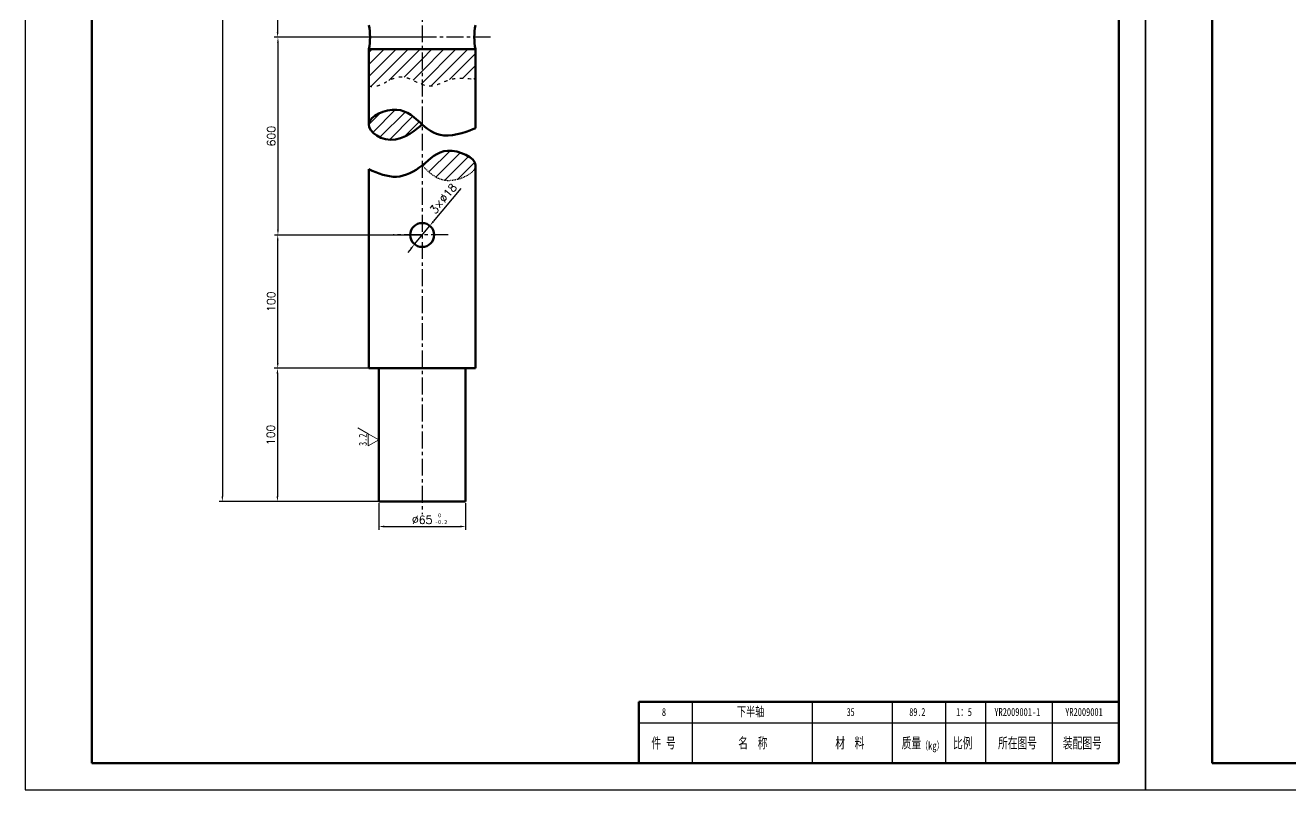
# Model space of a CAD drawing. Header units: millimetres. Extents: x -11803 to 14115, y -852 to 12275.
# Drawn here: x -11803 to -7058, y 6298 to 9166 of the extents above; entities that cross this region are included whole.
import ezdxf

# ---------------------------------------------------------------- set-up
doc = ezdxf.new("R2010")
doc.units = ezdxf.units.MM
for name, pattern in [('ACAD_ISO03W100', [30, 12, -18]), ('CENTERX2', [101.6, 63.5, -12.7, 12.7, -12.7]), ('EB_DASH', [6, 3, -3])]:
    doc.linetypes.add(name, pattern=pattern)
doc.layers.get('Defpoints').update_dxf_attribs({"lineweight": 0})
for name, color, linetype, lineweight in [('CAXA3', 7, 'Continuous', 25), ('CAXA4', 3, 'Continuous', 25), ('中心线', 1, 'CENTERX2', 25), ('粗实线', 7, 'Continuous', 50), ('边框线', 2, 'Continuous', 90)]:
    doc.layers.add(name, color=color, linetype=linetype, lineweight=lineweight)
doc.layers.add('细实线', color=125, linetype='Continuous')
doc.layers.add('虚线', color=4, linetype='ACAD_ISO03W100')
doc.styles.add('6', font='SIMFANG.TTF', dxfattribs={"width": 0.72})
doc.styles.get("Standard").update_dxf_attribs({"font": 'txt', "bigfont": 'gbcbig.shx'})
doc.styles.add('TXT', font='SIMFANG.TTF', dxfattribs={"width": 0.7})
doc.styles.add('UserTxtStyle80', font='SIMFANG.TTF', dxfattribs={"width": 0.667})
doc.styles.add('标准', font='SimSun.ttf', dxfattribs={"width": 0.667})
doc.dimstyles.new('Copy of ISO-25', dxfattribs={"dimtxt": 30, "dimasz": 20, "dimexe": 12.5, "dimexo": 6.25, "dimgap": 10, "dimtad": 1, "dimtxsty": 'Standard', "dimcen": 0, "dimadec": 0, "dimazin": 0, "dimtfac": 1, "dimtmove": 0, "dimatfit": 3, "dimfxl": 0, "dimtolj": 1, "dimtzin": 0, "dimarcsym": 0})
pattern_1 = [(45, (-63474.477, 601.016), (-22.45064, 22.45064), [])]

# ---------------------------------------------------------------- blocks, each defined once
blk = doc.blocks.new('*D198')
at = {"layer": 'Defpoints', "color": 0, "lineweight": 25}
for p in [(-10286.2, 8413.8), (-10343.5, 8344.4)]:
    blk.add_point(p, dxfattribs=at)
at = {"layer": '细实线', "color": 0, "lineweight": -2}
for p, q in [((-10170.4, 8554.1), (-10273.4, 8429.3)), ((-10343.5, 8344.4), (-10286.2, 8413.8)), ((-10356.2, 8329), (-10368.9, 8313.6))]:
    blk.add_line(p, q, dxfattribs=at)
at = {"layer": '细实线', "color": 0, "lineweight": 25}
for points in [[(-10276, 8431.4), (-10270.9, 8427.1), (-10286.2, 8413.8)], [(-10358.8, 8331.1), (-10353.6, 8326.9), (-10343.5, 8344.4)]]:
    blk.add_solid(points, dxfattribs=at)
at = {"layer": '细实线', "color": 0, "insert": (-10235.5, 8515.8), "char_height": 30, "attachment_point": 5, "rotation": 50.4681}
blk.add_mtext('\\A1;3×%%c18', dxfattribs=at)
blk = doc.blocks.new('*D206')
at = {"layer": 'Defpoints', "color": 0, "lineweight": 25}
for p in [(-10477.3, 7879.1), (-10857.6, 7379.1), (-10477.3, 7379.1)]:
    blk.add_point(p, dxfattribs=at)
at = {"layer": '细实线', "color": 0, "lineweight": -2}
for p, q in [((-10483.6, 7879.1), (-10870.1, 7879.1)), ((-10857.6, 7859.1), (-10857.6, 7399.1)), ((-10483.6, 7379.1), (-10870.1, 7379.1))]:
    blk.add_line(p, q, dxfattribs=at)
at = {"layer": '细实线', "color": 0, "lineweight": 25}
for points in [[(-10860.9, 7859.1), (-10854.3, 7859.1), (-10857.6, 7879.1)], [(-10860.9, 7399.1), (-10854.3, 7399.1), (-10857.6, 7379.1)]]:
    blk.add_solid(points, dxfattribs=at)
at = {"layer": '细实线', "color": 0, "insert": (-10882.6, 7629.1), "char_height": 30, "attachment_point": 5, "rotation": 90}
blk.add_mtext('\\A1;100', dxfattribs=at)
blk = doc.blocks.new('*D207')
at = {"layer": 'Defpoints', "color": 0, "lineweight": 25}
for p in [(-10856.5, 8379.1), (-10314.8, 8379.1), (-10514.8, 7879.1)]:
    blk.add_point(p, dxfattribs=at)
at = {"layer": '细实线', "color": 0, "lineweight": -2}
for p, q in [((-10321.1, 8379.1), (-10869, 8379.1)), ((-10856.5, 7899.1), (-10856.5, 8359.1)), ((-10521.1, 7879.1), (-10869, 7879.1))]:
    blk.add_line(p, q, dxfattribs=at)
at = {"layer": '细实线', "color": 0, "lineweight": 25}
for points in [[(-10859.8, 8359.1), (-10853.1, 8359.1), (-10856.5, 8379.1)], [(-10859.8, 7899.1), (-10853.1, 7899.1), (-10856.5, 7879.1)]]:
    blk.add_solid(points, dxfattribs=at)
at = {"layer": '细实线', "color": 0, "insert": (-10881.5, 8129.1), "char_height": 30, "attachment_point": 5, "rotation": 90}
blk.add_mtext('\\A1;100', dxfattribs=at)
blk = doc.blocks.new('*D208')
at = {"layer": 'Defpoints', "color": 0, "lineweight": 25}
for p in [(-10314.8, 9120.8), (-10855.7, 8379.1), (-10314.8, 8379.1)]:
    blk.add_point(p, dxfattribs=at)
at = {"layer": '细实线', "color": 0, "lineweight": -2}
for p, q in [((-10321.1, 9120.8), (-10868.2, 9120.8)), ((-10855.7, 9100.8), (-10855.7, 8399.1)), ((-10321.1, 8379.1), (-10868.2, 8379.1))]:
    blk.add_line(p, q, dxfattribs=at)
at = {"layer": '细实线', "color": 0, "lineweight": 25}
for points in [[(-10859, 9100.8), (-10852.4, 9100.8), (-10855.7, 9120.8)], [(-10859, 8399.1), (-10852.4, 8399.1), (-10855.7, 8379.1)]]:
    blk.add_solid(points, dxfattribs=at)
at = {"layer": '细实线', "color": 0, "insert": (-10880.7, 8750), "char_height": 30, "attachment_point": 5, "rotation": 90}
blk.add_mtext('\\A1;600', dxfattribs=at)
blk = doc.blocks.new('*D209')
at = {"layer": 'Defpoints', "color": 0, "lineweight": 25}
for p in [(-10314.8, 9912.5), (-10857, 9120.8), (-10315.4, 9120.8)]:
    blk.add_point(p, dxfattribs=at)
at = {"layer": '细实线', "color": 0, "lineweight": -2}
for p, q in [((-10321.1, 9912.5), (-10869.5, 9912.5)), ((-10857, 9892.5), (-10857, 9140.8)), ((-10321.7, 9120.8), (-10869.5, 9120.8))]:
    blk.add_line(p, q, dxfattribs=at)
at = {"layer": '细实线', "color": 0, "lineweight": 25}
for points in [[(-10860.3, 9892.5), (-10853.6, 9892.5), (-10857, 9912.5)], [(-10860.3, 9140.8), (-10853.6, 9140.8), (-10857, 9120.8)]]:
    blk.add_solid(points, dxfattribs=at)
at = {"layer": '细实线', "color": 0, "insert": (-10882, 9516.7), "char_height": 30, "attachment_point": 5, "rotation": 90}
blk.add_mtext('\\A1;600', dxfattribs=at)
blk = doc.blocks.new('*D210')
at = {"layer": 'Defpoints', "color": 0, "lineweight": 25}
for p in [(-10314.8, 11505.2), (-11064.1, 7379.1), (-10314.8, 7379.1)]:
    blk.add_point(p, dxfattribs=at)
at = {"layer": '细实线', "color": 0, "lineweight": -2}
for p, q in [((-10321.1, 11505.2), (-11076.6, 11505.2)), ((-11064.1, 11485.2), (-11064.1, 7399.1)), ((-10321.1, 7379.1), (-11076.6, 7379.1))]:
    blk.add_line(p, q, dxfattribs=at)
at = {"layer": '细实线', "color": 0, "lineweight": 25}
for points in [[(-11067.4, 11485.2), (-11060.8, 11485.2), (-11064.1, 11505.2)], [(-11067.4, 7399.1), (-11060.8, 7399.1), (-11064.1, 7379.1)]]:
    blk.add_solid(points, dxfattribs=at)
at = {"layer": '细实线', "color": 0, "insert": (-11089.1, 9442.2), "char_height": 30, "attachment_point": 5, "rotation": 90}
blk.add_mtext('\\A1;2260', dxfattribs=at)
blk = doc.blocks.new('*D211')
at = {"layer": 'Defpoints', "color": 0, "lineweight": 25}
for p in [(-10477.3, 7379.1), (-10152.3, 7379.1), (-10152.3, 7285.6)]:
    blk.add_point(p, dxfattribs=at)
at = {"layer": '细实线', "color": 0, "lineweight": -2}
for p, q in [((-10477.3, 7372.9), (-10477.3, 7273.1)), ((-10152.3, 7372.9), (-10152.3, 7273.1)), ((-10457.3, 7285.6), (-10172.3, 7285.6))]:
    blk.add_line(p, q, dxfattribs=at)
at = {"layer": '细实线', "color": 0, "lineweight": 25}
for points in [[(-10457.3, 7288.9), (-10457.3, 7282.2), (-10477.3, 7285.6)], [(-10172.3, 7288.9), (-10172.3, 7282.2), (-10152.3, 7285.6)]]:
    blk.add_solid(points, dxfattribs=at)
at = {"layer": '细实线', "color": 0, "insert": (-10314.8, 7310.6), "char_height": 30, "attachment_point": 5}
blk.add_mtext('\\A1;%%C65', dxfattribs=at)

msp = doc.modelspace()

# ---------------------------------------------------------------- hatches: boundary and pattern name
at = {"layer": '细实线'}
h = msp.add_hatch(dxfattribs=at)
h.set_pattern_fill('ANSI31', color=256, scale=10, style=0)
h.set_pattern_definition(pattern_1)
edge = h.paths.add_edge_path()
edge.add_spline(control_points=[(-10514.822, 8938.334), (-10476.236, 8926.146), (-10409.278, 9001.6), (-10342.515, 8954.606), (-10314.822, 8944.345)], knot_values=[0, 0, 0, 0, 24.27933447, 41.70108727, 41.70108727, 41.70108727, 41.70108727], degree=3, periodic=0)
edge.add_line((-10314.822, 8944.345), (-10314.822, 9075.792))
edge.add_line((-10314.822, 9075.792), (-10514.822, 9075.792))
edge.add_line((-10514.822, 9075.792), (-10514.822, 8938.334))
h = msp.add_hatch(dxfattribs=at)
h.set_pattern_fill('ANSI31', color=256, scale=10, style=0)
h.set_pattern_definition(pattern_1)
edge = h.paths.add_edge_path()
edge.add_line((-10314.822, 9075.792), (-10314.822, 8944.345))
edge.add_spline(control_points=[(-10314.822, 8944.345), (-10305.185, 8940.774), (-10270.101, 8931.885), (-10205.773, 8975.468), (-10147.168, 8966.642), (-10114.822, 8962.739)], knot_values=[41.70108727, 41.70108727, 41.70108727, 41.70108727, 47.76418713, 63.82863726, 82.7570221, 82.7570221, 82.7570221, 82.7570221], degree=3, periodic=0)
edge.add_line((-10114.822, 8962.739), (-10114.822, 9075.792))
edge.add_line((-10114.822, 9075.792), (-10314.822, 9075.792))
h = msp.add_hatch(dxfattribs=at)
h.set_pattern_fill('ANSI31', color=256, scale=10, style=0)
h.set_pattern_definition(pattern_1)
edge = h.paths.add_edge_path()
edge.add_spline(control_points=[(-10328.601, 8806.467), (-10336.574, 8813.596), (-10344.685, 8820.599), (-10353.262, 8826.814)], knot_values=[240.59703654, 240.59703654, 240.59703654, 240.59703654, 273.40476891, 273.40476891, 273.40476891, 273.40476891], weights=[1, 1, 1, 1], degree=3, periodic=0)
edge.add_spline(control_points=[(-10353.262, 8826.814), (-10358.98, 8830.957), (-10364.904, 8834.751), (-10371.133, 8837.998)], knot_values=[273.40476891, 273.40476891, 273.40476891, 273.40476891, 295.2765905, 295.2765905, 295.2765905, 295.2765905], weights=[1, 1, 1, 1], degree=3, periodic=0)
edge.add_spline(control_points=[(-10371.133, 8837.998), (-10375.804, 8840.434), (-10380.646, 8842.562), (-10385.701, 8844.301)], knot_values=[295.2765905, 295.2765905, 295.2765905, 295.2765905, 311.68045668, 311.68045668, 311.68045668, 311.68045668], weights=[1, 1, 1, 1], degree=3, periodic=0)
edge.add_spline(control_points=[(-10385.701, 8844.301), (-10389.07, 8845.46), (-10392.533, 8846.446), (-10396.103, 8847.234)], knot_values=[311.68045668, 311.68045668, 311.68045668, 311.68045668, 322.61636748, 322.61636748, 322.61636748, 322.61636748], weights=[1, 1, 1, 1], degree=3, periodic=0)
edge.add_spline(control_points=[(-10396.103, 8847.234), (-10399.673, 8848.023), (-10403.349, 8848.613), (-10407.143, 8848.982)], knot_values=[322.61636748, 322.61636748, 322.61636748, 322.61636748, 333.55227827, 333.55227827, 333.55227827, 333.55227827], weights=[1, 1, 1, 1], degree=3, periodic=0)
edge.add_spline(control_points=[(-10407.143, 8848.982), (-10408.206, 8849.085), (-10412.034, 8849.391), (-10415.983, 8849.468), (-10418.87, 8849.411)], knot_values=[333.55227827, 333.55227827, 333.55227827, 333.55227827, 336.6154919, 344.48818906, 344.48818906, 344.48818906, 344.48818906], weights=[1, 1, 1, 1, 1], degree=3, periodic=0)
edge.add_spline(control_points=[(-10418.87, 8849.411), (-10424.886, 8849.293), (-10431.094, 8848.687), (-10437.323, 8847.651)], knot_values=[344.48818906, 344.48818906, 344.48818906, 344.48818906, 360.89205525, 360.89205525, 360.89205525, 360.89205525], weights=[1, 1, 1, 1], degree=3, periodic=0)
edge.add_spline(control_points=[(-10437.323, 8847.651), (-10441.476, 8846.96), (-10445.638, 8846.077), (-10449.759, 8845.021)], knot_values=[360.89205525, 360.89205525, 360.89205525, 360.89205525, 371.82796604, 371.82796604, 371.82796604, 371.82796604], weights=[1, 1, 1, 1], degree=3, periodic=0)
edge.add_spline(control_points=[(-10449.759, 8845.021), (-10453.88, 8843.965), (-10457.959, 8842.734), (-10461.947, 8841.347)], knot_values=[371.82796604, 371.82796604, 371.82796604, 371.82796604, 382.76387683, 382.76387683, 382.76387683, 382.76387683], weights=[1, 1, 1, 1], degree=3, periodic=0)
edge.add_spline(control_points=[(-10461.947, 8841.347), (-10467.928, 8839.265), (-10473.703, 8836.83), (-10479.101, 8834.098)], knot_values=[382.76387683, 382.76387683, 382.76387683, 382.76387683, 399.16774302, 399.16774302, 399.16774302, 399.16774302], weights=[1, 1, 1, 1], degree=3, periodic=0)
edge.add_spline(control_points=[(-10479.101, 8834.098), (-10482.699, 8832.278), (-10486.129, 8830.325), (-10489.341, 8828.258)], knot_values=[399.16774302, 399.16774302, 399.16774302, 399.16774302, 410.10365381, 410.10365381, 410.10365381, 410.10365381], weights=[1, 1, 1, 1], degree=3, periodic=0)
edge.add_spline(control_points=[(-10489.341, 8828.258), (-10492.553, 8826.191), (-10495.546, 8824.009), (-10498.271, 8821.73)], knot_values=[410.10365381, 410.10365381, 410.10365381, 410.10365381, 421.0395646, 421.0395646, 421.0395646, 421.0395646], weights=[1, 1, 1, 1], degree=3, periodic=0)
edge.add_spline(control_points=[(-10498.271, 8821.73), (-10500.995, 8819.451), (-10503.45, 8817.074), (-10505.586, 8814.617)], knot_values=[421.0395646, 421.0395646, 421.0395646, 421.0395646, 431.97547539, 431.97547539, 431.97547539, 431.97547539], weights=[1, 1, 1, 1], degree=3, periodic=0)
edge.add_spline(control_points=[(-10505.586, 8814.617), (-10507.188, 8812.774), (-10508.609, 8810.886), (-10509.83, 8808.959)], knot_values=[431.97547539, 431.97547539, 431.97547539, 431.97547539, 440.17740849, 440.17740849, 440.17740849, 440.17740849], weights=[1, 1, 1, 1], degree=3, periodic=0)
edge.add_spline(control_points=[(-10509.83, 8808.959), (-10510.644, 8807.675), (-10511.368, 8806.374), (-10511.997, 8805.058)], knot_values=[440.17740849, 440.17740849, 440.17740849, 440.17740849, 445.64536388, 445.64536388, 445.64536388, 445.64536388], weights=[1, 1, 1, 1], degree=3, periodic=0)
edge.add_spline(control_points=[(-10511.997, 8805.058), (-10512.626, 8803.742), (-10513.158, 8802.411), (-10513.589, 8801.068)], knot_values=[445.64536388, 445.64536388, 445.64536388, 445.64536388, 451.11331928, 451.11331928, 451.11331928, 451.11331928], weights=[1, 1, 1, 1], degree=3, periodic=0)
edge.add_spline(control_points=[(-10513.589, 8801.068), (-10514.02, 8799.724), (-10514.349, 8798.368), (-10514.569, 8797.001)], knot_values=[451.11331928, 451.11331928, 451.11331928, 451.11331928, 456.58127467, 456.58127467, 456.58127467, 456.58127467], weights=[1, 1, 1, 1], degree=3, periodic=0)
edge.add_spline(control_points=[(-10514.569, 8797.001), (-10514.683, 8796.298), (-10514.847, 8794.926), (-10514.9, 8793.544), (-10514.9, 8792.872)], knot_values=[456.58127467, 456.58127467, 456.58127467, 456.58127467, 459.39556865, 462.04923007, 462.04923007, 462.04923007, 462.04923007], weights=[1, 1, 1, 1, 1], degree=3, periodic=0)
edge.add_line((-10514.822, 8794.767), (-10514.822, 8790.838))
edge.add_spline(control_points=[(-10514.822, 8790.838), (-10514.768, 8790.126), (-10514.687, 8789.413), (-10514.577, 8788.699)], knot_values=[464.71934418, 464.71934418, 464.71934418, 464.71934418, 467.51718546, 467.51718546, 467.51718546, 467.51718546], weights=[1, 1, 1, 1], degree=3, periodic=0)
edge.add_spline(control_points=[(-10514.577, 8788.699), (-10514.364, 8787.304), (-10514.047, 8785.905), (-10513.631, 8784.509)], knot_values=[467.51718546, 467.51718546, 467.51718546, 467.51718546, 472.98514086, 472.98514086, 472.98514086, 472.98514086], weights=[1, 1, 1, 1], degree=3, periodic=0)
edge.add_spline(control_points=[(-10513.631, 8784.509), (-10513.215, 8783.112), (-10512.7, 8781.717), (-10512.092, 8780.327)], knot_values=[472.98514086, 472.98514086, 472.98514086, 472.98514086, 478.45309626, 478.45309626, 478.45309626, 478.45309626], weights=[1, 1, 1, 1], degree=3, periodic=0)
edge.add_spline(control_points=[(-10512.092, 8780.327), (-10511.484, 8778.938), (-10510.782, 8777.555), (-10509.991, 8776.181)], knot_values=[478.45309626, 478.45309626, 478.45309626, 478.45309626, 483.92105165, 483.92105165, 483.92105165, 483.92105165], weights=[1, 1, 1, 1], degree=3, periodic=0)
edge.add_spline(control_points=[(-10509.991, 8776.181), (-10509.201, 8774.808), (-10508.322, 8773.446), (-10507.36, 8772.098)], knot_values=[483.92105165, 483.92105165, 483.92105165, 483.92105165, 489.38900705, 489.38900705, 489.38900705, 489.38900705], weights=[1, 1, 1, 1], degree=3, periodic=0)
edge.add_spline(control_points=[(-10507.36, 8772.098), (-10505.917, 8770.075), (-10504.286, 8768.087), (-10502.486, 8766.146)], knot_values=[489.38900705, 489.38900705, 489.38900705, 489.38900705, 497.59094014, 497.59094014, 497.59094014, 497.59094014], weights=[1, 1, 1, 1], degree=3, periodic=0)
edge.add_spline(control_points=[(-10502.486, 8766.146), (-10501.286, 8764.852), (-10500.01, 8763.579), (-10498.664, 8762.332)], knot_values=[497.59094014, 497.59094014, 497.59094014, 497.59094014, 503.05889554, 503.05889554, 503.05889554, 503.05889554], weights=[1, 1, 1, 1], degree=3, periodic=0)
edge.add_spline(control_points=[(-10498.664, 8762.332), (-10497.318, 8761.085), (-10495.902, 8759.864), (-10494.42, 8758.674)], knot_values=[503.05889554, 503.05889554, 503.05889554, 503.05889554, 508.52685093, 508.52685093, 508.52685093, 508.52685093], weights=[1, 1, 1, 1], degree=3, periodic=0)
edge.add_spline(control_points=[(-10494.42, 8758.674), (-10491.457, 8756.292), (-10488.233, 8754.031), (-10484.791, 8751.925)], knot_values=[508.52685093, 508.52685093, 508.52685093, 508.52685093, 519.46276172, 519.46276172, 519.46276172, 519.46276172], weights=[1, 1, 1, 1], degree=3, periodic=0)
edge.add_spline(control_points=[(-10484.791, 8751.925), (-10481.348, 8749.82), (-10477.686, 8747.871), (-10473.846, 8746.113)], knot_values=[519.46276172, 519.46276172, 519.46276172, 519.46276172, 530.39867252, 530.39867252, 530.39867252, 530.39867252], weights=[1, 1, 1, 1], degree=3, periodic=0)
edge.add_spline(control_points=[(-10473.846, 8746.113), (-10470.007, 8744.354), (-10465.99, 8742.788), (-10461.836, 8741.447)], knot_values=[530.39867252, 530.39867252, 530.39867252, 530.39867252, 541.33458331, 541.33458331, 541.33458331, 541.33458331], weights=[1, 1, 1, 1], degree=3, periodic=0)
edge.add_spline(control_points=[(-10461.836, 8741.447), (-10457.682, 8740.107), (-10453.392, 8738.993), (-10449.007, 8738.14)], knot_values=[541.33458331, 541.33458331, 541.33458331, 541.33458331, 552.2704941, 552.2704941, 552.2704941, 552.2704941], weights=[1, 1, 1, 1], degree=3, periodic=0)
edge.add_spline(control_points=[(-10449.007, 8738.14), (-10444.623, 8737.288), (-10440.143, 8736.698), (-10435.61, 8736.404)], knot_values=[552.2704941, 552.2704941, 552.2704941, 552.2704941, 563.20640489, 563.20640489, 563.20640489, 563.20640489], weights=[1, 1, 1, 1], degree=3, periodic=0)
edge.add_spline(control_points=[(-10435.61, 8736.404), (-10431.077, 8736.111), (-10426.49, 8736.114), (-10421.891, 8736.45)], knot_values=[563.20640489, 563.20640489, 563.20640489, 563.20640489, 574.14231568, 574.14231568, 574.14231568, 574.14231568], weights=[1, 1, 1, 1], degree=3, periodic=0)
edge.add_spline(control_points=[(-10421.891, 8736.45), (-10419.575, 8736.619), (-10414.97, 8737.122), (-10410.374, 8737.976), (-10408.1, 8738.477)], knot_values=[574.14231568, 574.14231568, 574.14231568, 574.14231568, 579.65046407, 585.07822647, 585.07822647, 585.07822647, 585.07822647], weights=[1, 1, 1, 1, 1], degree=3, periodic=0)
edge.add_spline(control_points=[(-10408.1, 8738.477), (-10403.517, 8739.487), (-10398.961, 8740.812), (-10394.469, 8742.384)], knot_values=[585.07822647, 585.07822647, 585.07822647, 585.07822647, 596.01413727, 596.01413727, 596.01413727, 596.01413727], weights=[1, 1, 1, 1], degree=3, periodic=0)
edge.add_spline(control_points=[(-10394.469, 8742.384), (-10389.976, 8743.956), (-10385.547, 8745.775), (-10381.218, 8747.77)], knot_values=[596.01413727, 596.01413727, 596.01413727, 596.01413727, 606.95004806, 606.95004806, 606.95004806, 606.95004806], weights=[1, 1, 1, 1], degree=3, periodic=0)
edge.add_spline(control_points=[(-10381.218, 8747.77), (-10374.724, 8750.763), (-10368.454, 8754.155), (-10362.532, 8757.711)], knot_values=[606.95004806, 606.95004806, 606.95004806, 606.95004806, 623.35391425, 623.35391425, 623.35391425, 623.35391425], weights=[1, 1, 1, 1], degree=3, periodic=0)
edge.add_spline(control_points=[(-10362.532, 8757.711), (-10354.636, 8762.453), (-10347.357, 8767.487), (-10340.988, 8772.26)], knot_values=[623.35391425, 623.35391425, 623.35391425, 623.35391425, 645.22573583, 645.22573583, 645.22573583, 645.22573583], weights=[1, 1, 1, 1], degree=3, periodic=0)
edge.add_spline(control_points=[(-10340.988, 8772.26), (-10337.804, 8774.647), (-10334.846, 8776.968), (-10332.153, 8779.154)], knot_values=[645.22573583, 645.22573583, 645.22573583, 645.22573583, 656.16164662, 656.16164662, 656.16164662, 656.16164662], weights=[1, 1, 1, 1], degree=3, periodic=0)
edge.add_spline(control_points=[(-10332.153, 8779.154), (-10326.766, 8783.527), (-10322.434, 8787.361), (-10319.448, 8790.102)], knot_values=[656.16164662, 656.16164662, 656.16164662, 656.16164662, 678.0334682, 678.0334682, 678.0334682, 678.0334682], weights=[1, 1, 1, 1], degree=3, periodic=0)
edge.add_spline(control_points=[(-10319.448, 8790.102), (-10317.096, 8792.262), (-10315.579, 8793.743), (-10315.041, 8794.275)], knot_values=[678.0334682, 678.0334682, 678.0334682, 678.0334682, 695.26609344, 695.26609344, 695.26609344, 695.26609344], weights=[1, 1, 1, 1], degree=3, periodic=0)
edge.add_spline(control_points=[(-10315.041, 8794.275), (-10319.557, 8798.298), (-10324.057, 8802.403), (-10328.601, 8806.467)], knot_values=[221.8959115, 221.8959115, 221.8959115, 221.8959115, 240.59703654, 240.59703654, 240.59703654, 240.59703654], weights=[1, 1, 1, 1], degree=3, periodic=0)
h = msp.add_hatch(dxfattribs=at)
h.set_pattern_fill('ANSI31', color=256, scale=10, style=0)
h.set_pattern_definition(pattern_1)
edge = h.paths.add_edge_path()
edge.add_spline(control_points=[(-10314.822, 8640.019), (-10286.255, 8611.274), (-10229.362, 8554.027), (-10115.302, 8611.632), (-10114.822, 8639.695)], knot_values=[0, 0, 0, 0, 121.30696473, 241.58596193, 241.58596193, 241.58596193, 241.58596193], weights=[1, 1, 1, 1, 1], degree=3, periodic=0)
edge.add_spline(control_points=[(-10114.822, 8640.822), (-10114.818, 8640.584), (-10114.818, 8640.346), (-10114.822, 8640.108)], knot_values=[453.53413386, 453.53413386, 453.53413386, 453.53413386, 454.53340091, 454.53340091, 454.53340091, 454.53340091], weights=[1, 1, 1, 1], degree=3, periodic=0)
edge.add_line((-10114.822, 8640.108), (-10114.822, 8640.822))
edge.add_spline(control_points=[(-10114.822, 8640.822), (-10114.822, 8640.822), (-10115.318, 8669.705), (-10233.13, 8723.871), (-10284.587, 8663.773), (-10314.822, 8640.019)], knot_values=[218.76631447, 218.76631447, 218.76631447, 218.76631447, 218.76631447, 339.97983842, 453.53413386, 453.53413386, 453.53413386, 453.53413386], weights=[1, 1, 1, 1, 1, 1], degree=3, periodic=0)

# ---------------------------------------------------------------- linework, layer by layer
at = {"linetype": 'Continuous', "lineweight": 0}
for p, q in [((-10516.801, 7633.473), (-10556.279, 7656.266)), ((-10516.801, 7633.473), (-10477.322, 7610.68)), ((-10516.801, 7587.887), (-10516.801, 7633.473)), ((-10516.801, 7587.887), (-10477.322, 7610.68))]:
    msp.add_line(p, q, dxfattribs=at)
at = {"layer": 'CAXA3', "linetype": 'Continuous', "lineweight": 50}
for p, q in [((-9502.946, 6628.186), (-9502.946, 6398.186)), ((-7702.946, 6628.186), (-9502.946, 6628.186))]:
    msp.add_line(p, q, dxfattribs=at)
at = {"layer": 'CAXA3', "linetype": 'Continuous', "lineweight": 25}
for p, q in [((-8852.946, 6628.186), (-8852.946, 6398.186)), ((-8352.946, 6628.186), (-8352.946, 6398.186)), ((-7702.946, 6398.186), (-7702.946, 6628.186)), ((-7702.946, 6548.186), (-9502.946, 6548.186)), ((-9502.946, 6398.186), (-7702.946, 6398.186))]:
    msp.add_line(p, q, dxfattribs=at)
at = {"layer": 'CAXA4', "linetype": 'Continuous', "lineweight": 25}
for p, q in [((-9302.946, 6628.186), (-9302.946, 6398.186)), ((-8552.946, 6628.186), (-8552.946, 6398.186)), ((-8202.946, 6628.186), (-8202.946, 6398.186)), ((-7952.946, 6628.186), (-7952.946, 6398.186))]:
    msp.add_line(p, q, dxfattribs=at)
at = {"layer": '中心线'}
for p, q in [((-10314.822, 10486.287), (-10314.822, 7332.098)), ((-10058.339, 9120.792), (-10552.877, 9120.792)), ((-10216.998, 8379.118), (-10423.621, 8379.118)), ((-10216.998, 8379.118), (-10423.621, 8379.118)), ((-10314.822, 7332.098), (-10314.822, 7332.098))]:
    msp.add_line(p, q, dxfattribs=at)
at = {"layer": '粗实线'}
for p, q in [((-10114.822, 9075.792), (-10514.822, 9075.792)), ((-10514.822, 8790.838), (-10514.822, 9075.792)), ((-10114.822, 9075.792), (-10114.822, 8779.608)), ((-10114.822, 8640.822), (-10114.822, 7879.118)), ((-10514.822, 7879.118), (-10514.822, 8625.547)), ((-10114.822, 7879.118), (-10514.822, 7879.118)), ((-10477.322, 7379.118), (-10477.322, 7879.118)), ((-10152.322, 7379.118), (-10152.322, 7879.118)), ((-10152.322, 7379.118), (-10477.322, 7379.118))]:
    msp.add_line(p, q, dxfattribs=at)
msp.add_circle((-10314.822, 8379.118), 45, dxfattribs=at)
for centre, start, end in [((-10734.244, 9120.792), 348.410215, 11.589785), ((-9895.401, 9120.792), 168.410215, 191.589785)]:
    msp.add_arc(centre, 223.988, start, end, dxfattribs=at)
at = {"layer": '粗实线', "linetype": 'Continuous', "lineweight": 50}
for points, knots in [([(-10114.822, 8779.608), (-10114.822, 8779.608), (-10233.687, 8728.657), (-10316.726, 8792.236), (-10398.722, 8876.456), (-10569.914, 8800.187), (-10413.871, 8694.885), (-10314.822, 8794.493), (-10314.822, 8794.493)], [0, 0, 0, 0, 111.97321865, 221.59363085, 336.6154919, 459.39556865, 579.65046407, 699.91228891, 699.91228891, 699.91228891, 699.91228891]), ([(-10514.822, 8625.547), (-10480.207, 8610.72), (-10411.704, 8581.378), (-10308.307, 8636.069), (-10233.13, 8723.871), (-10114.817, 8669.474), (-10114.818, 8640.346), (-10114.822, 8640.108)], [0, 0, 0, 0, 110.54455071, 218.76631447, 332.32060991, 453.53413386, 454.53340091, 454.53340091, 454.53340091, 454.53340091])]:
    msp.add_open_spline(points, degree=3, knots=knots, dxfattribs=at)
at = {"layer": '细实线', "lineweight": 30}
for p, q in [((-11802.946, 12238.186), (-11802.946, 6298.186)), ((-7602.946, 6298.186), (-7602.946, 12238.186)), ((-7602.946, 12238.186), (-7602.946, 6298.186)), ((-11802.946, 6298.186), (-7602.946, 6298.186)), ((-7602.946, 6298.186), (-3402.946, 6298.186))]:
    msp.add_line(p, q, dxfattribs=at)
at = {"layer": '细实线'}
msp.add_line((-7702.946, 6398.186), (-9502.946, 6398.186), dxfattribs=at)
at = {"layer": '虚线'}
msp.add_open_spline([(-10514.822, 8938.334), (-10476.236, 8926.146), (-10399.542, 9012.571), (-10297.397, 8913.391), (-10205.773, 8975.468), (-10147.168, 8966.642), (-10114.822, 8962.739)], degree=3, knots=[0, 0, 0, 0, 24.27933447, 47.76418713, 63.82863726, 82.7570221, 82.7570221, 82.7570221, 82.7570221], dxfattribs=at)
at = {"layer": '虚线', "linetype": 'EB_DASH', "lineweight": 25}
msp.add_open_spline([(-10114.822, 8639.695), (-10115.302, 8611.632), (-10229.362, 8554.027), (-10286.255, 8611.274), (-10314.822, 8640.019)], degree=3, knots=[0, 0, 0, 0, 120.2789972, 241.58596193, 241.58596193, 241.58596193, 241.58596193], dxfattribs=at)
at = {"layer": '边框线'}
for p, q in [((-11552.946, 12138.186), (-11552.946, 6398.186)), ((-7702.946, 6398.186), (-7702.946, 12138.186)), ((-7352.946, 12138.186), (-7352.946, 6398.186)), ((-11552.946, 6398.186), (-7702.946, 6398.186)), ((-7352.946, 6398.186), (-3502.946, 6398.186))]:
    msp.add_line(p, q, dxfattribs=at)

# ---------------------------------------------------------------- texts
at = {"linetype": 'Continuous', "lineweight": 0, "insert": (-10552.676, 7587.933), "char_height": 30, "attachment_point": 1, "rotation": 90, "style": '6'}
msp.add_mtext('3.2', dxfattribs=at)
at = {"layer": 'CAXA4', "linetype": 'Continuous', "lineweight": 25, "attachment_point": 1}
for s, insert, char_height, style in [('\\fFangSong_GB2312|b0|i0|p34;件 号', (-9455.19, 6493.368), 40, '标准'), ('\\fFangSong_GB2312|b0|i0|p34;名  称', (-9129.502, 6493.368), 40, '标准'), ('\\fFangSong_GB2312|b0|i0|p34;材  料', (-8765.828, 6493.368), 40, '标准'), ('\\fFangSong_GB2312|b0|i0|p34;质量', (-8516.909, 6493.368), 40, '标准'), ('\\fFangSong_GB2312|b0|i0|p34;（kg）', (-8445.62, 6478.211), 30, 'UserTxtStyle80'), ('\\fFangSong_GB2312|b0|i0|p34;比例', (-8324.203, 6493.368), 40, '标准'), ('\\fFangSong_GB2312|b0|i0|p34;所在图号', (-8155.447, 6493.368), 40, '标准'), ('\\fFangSong_GB2312|b0|i0|p34;装配图号', (-7912.233, 6493.368), 40, '标准')]:
    msp.add_mtext(s, dxfattribs=dict(at, insert=insert, char_height=char_height, style=style))
at = {"layer": '粗实线', "attachment_point": 5}
for s, insert, char_height, width, style in [('{\\fSimSun|b0|i0|c134|p2;8}', (-9408.145, 6589.454), 30, 200, '标准'), ('{\\fSimSun|b0|i0|c134|p2;下半轴}', (-9083.145, 6589.454), 35, 450, 'TXT'), ('{\\fSimSun|b0|i0|c134|p2;35}', (-8708.145, 6589.454), 30, 300, 'TXT'), ('{\\fSimSun|b0|i0|c134|p2;89.2}', (-8458.145, 6589.454), 30, 200, 'TXT'), ('1{\\fFangSong_GB2312|b0|i0|c134|p34;：}5', (-8283.145, 6589.454), 30, 150, '标准'), ('YR2009001-1', (-8083.145, 6589.454), 30, 250, '标准'), ('YR2009001', (-7833.145, 6589.454), 30, 250, '标准')]:
    msp.add_mtext(s, dxfattribs=dict(at, insert=insert, char_height=char_height, width=width, style=style))
at = {"layer": '细实线', "insert": (-10267.149, 7334.894), "char_height": 15, "width": 51.20051, "attachment_point": 1}
msp.add_mtext('{\\Ftxt|c0; 0\\P-0.2}', dxfattribs=at)

# ---------------------------------------------------------------- dimensions: what is measured, and where the dimension line sits
at = {"layer": '细实线'}
for base, p1, p2, text, picture, middle in [((-11064.09, 7379.118), (-10314.822, 11505.213), (-10314.822, 7379.118), '2260', '*D210', (-11089.09, 9442.166)), ((-10856.965, 9120.792), (-10314.822, 9912.531), (-10315.447, 9120.792), '600', '*D209', (-10881.965, 9516.661)), ((-10855.715, 8379.118), (-10314.822, 9120.792), (-10314.822, 8379.118), '600', '*D208', (-10880.715, 8749.955)), ((-10856.457, 8379.118), (-10514.822, 7879.118), (-10314.822, 8379.118), '100', '*D207', (-10881.457, 8129.118)), ((-10857.598, 7379.118), (-10477.322, 7879.118), (-10477.322, 7379.118), '100', '*D206', (-10882.598, 7629.118))]:
    dim = msp.add_linear_dim(base=base, p1=p1, p2=p2, angle=90, text=text, dimstyle='Copy of ISO-25', dxfattribs=at)
    dim.commit()
    dim.dimension.update_dxf_attribs({"geometry": picture, "text_midpoint": middle})
dim = msp.add_diameter_dim_2p(p1=(-10343.465, 8344.411), p2=(-10286.18, 8413.825), text='3×%%c18', dimstyle='Copy of ISO-25', dxfattribs=at)
dim.commit()
dim.dimension.update_dxf_attribs({"geometry": '*D198', "text_midpoint": (-10235.498, 8515.813)})
dim = msp.add_linear_dim(base=(-10152.322, 7285.562), p1=(-10477.322, 7379.118), p2=(-10152.322, 7379.118), text='%%C65', dimstyle='Copy of ISO-25', dxfattribs=at)
dim.commit()
dim.dimension.update_dxf_attribs({"geometry": '*D211', "text_midpoint": (-10314.822, 7310.562)})

doc.saveas('drawing.dxf')
